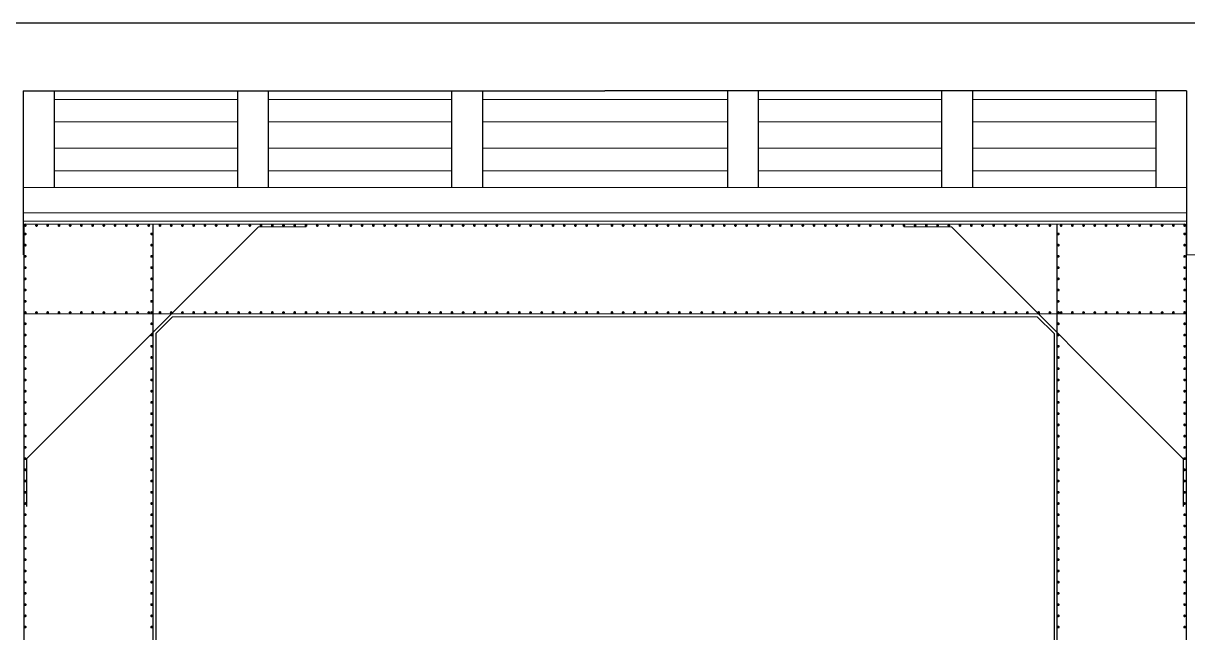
# Model space of a CAD drawing. Header units: millimetres. Extents: x -135144 to 39235, y -14991 to 144825.
# Drawn here: x -28526 to -18156, y 139400 to 144825 of the extents above; entities that cross this region are included whole.
import ezdxf

# ---------------------------------------------------------------- set-up
doc = ezdxf.new("R2010")
doc.units = ezdxf.units.MM
doc.header["$MEASUREMENT"] = 0
doc.layers.add('S TEXT', color=7, linetype='Continuous', lineweight=20)

msp = doc.modelspace()

# ---------------------------------------------------------------- linework, layer by layer
for p, q in [((39234.873, 144825.238), (-33989.082, 144825.238)), ((-28526.36, 144222.849), (-23346.36, 144222.849)), ((-28526.36, 144222.849), (-28526.36, 142762.849)), ((-28251.36, 144222.849), (-28251.36, 143362.849)), ((-26619.36, 144222.849), (-26619.36, 143362.849)), ((-26344.36, 144222.849), (-26344.36, 143362.849)), ((-24712.36, 144222.849), (-24712.36, 143362.849)), ((-24437.36, 144222.849), (-24437.36, 143362.849)), ((-18166.36, 144222.849), (-23346.36, 144222.849)), ((-22255.36, 144222.849), (-22255.36, 143362.849)), ((-21980.36, 144222.849), (-21980.36, 143362.849)), ((-20348.36, 144222.849), (-20348.36, 143362.849)), ((-20073.36, 144222.849), (-20073.36, 143362.849)), ((-18441.36, 144222.849), (-18441.36, 143362.849)), ((-18166.36, 144222.849), (-18166.36, 142762.849)), ((-28521.36, 143025.349), (-28521.36, 134137.849)), ((-28496.36, 140948.204), (-26431.715, 143012.849)), ((-27371.36, 143037.849), (-27371.36, 134137.849)), ((-18196.36, 140948.204), (-20261.004, 143012.849)), ((-19321.36, 143037.849), (-19321.36, 134137.849)), ((-18171.36, 143025.349), (-18171.36, 134137.849)), ((-27346.36, 142062.849), (-27196.36, 142212.849)), ((-19346.36, 142062.849), (-19496.36, 142212.849)), ((-27346.36, 142062.849), (-27346.36, 135362.849)), ((-19346.36, 142062.849), (-19346.36, 135362.849)), ((-28496.36, 140948.204), (-28496.36, 140523.94)), ((-18196.36, 140948.204), (-18196.36, 140523.94))]:
    msp.add_line(p, q)
at = {"const_width": 12.5}
for points in [[(-28515.11, 143025.349, 1), (-28502.61, 143025.349, 1)], [(-28415.11, 143025.349, 1), (-28402.61, 143025.349, 1)], [(-28315.11, 143025.349, 1), (-28302.61, 143025.349, 1)], [(-28215.11, 143025.349, 1), (-28202.61, 143025.349, 1)], [(-28115.11, 143025.349, 1), (-28102.61, 143025.349, 1)], [(-28015.11, 143025.349, 1), (-28002.61, 143025.349, 1)], [(-27915.11, 143025.349, 1), (-27902.61, 143025.349, 1)], [(-27815.11, 143025.349, 1), (-27802.61, 143025.349, 1)], [(-27715.11, 143025.349, 1), (-27702.61, 143025.349, 1)], [(-27615.11, 143025.349, 1), (-27602.61, 143025.349, 1)], [(-27515.11, 143025.349, 1), (-27502.61, 143025.349, 1)], [(-27415.11, 143025.349, 1), (-27402.61, 143025.349, 1)], [(-27315.11, 143025.349, 1), (-27302.61, 143025.349, 1)], [(-27215.11, 143025.349, 1), (-27202.61, 143025.349, 1)], [(-27115.11, 143025.349, 1), (-27102.61, 143025.349, 1)], [(-27015.11, 143025.349, 1), (-27002.61, 143025.349, 1)], [(-26915.11, 143025.349, 1), (-26902.61, 143025.349, 1)], [(-26815.11, 143025.349, 1), (-26802.61, 143025.349, 1)], [(-26715.11, 143025.349, 1), (-26702.61, 143025.349, 1)], [(-26615.11, 143025.349, 1), (-26602.61, 143025.349, 1)], [(-26515.11, 143025.349, 1), (-26502.61, 143025.349, 1)], [(-26415.11, 143025.349, 1), (-26402.61, 143025.349, 1)], [(-26315.11, 143025.349, 1), (-26302.61, 143025.349, 1)], [(-26215.11, 143025.349, 1), (-26202.61, 143025.349, 1)], [(-26115.11, 143025.349, 1), (-26102.61, 143025.349, 1)], [(-26015.11, 143025.349, 1), (-26002.61, 143025.349, 1)], [(-25915.11, 143025.349, 1), (-25902.61, 143025.349, 1)], [(-25815.11, 143025.349, 1), (-25802.61, 143025.349, 1)], [(-25715.11, 143025.349, 1), (-25702.61, 143025.349, 1)], [(-25615.11, 143025.349, 1), (-25602.61, 143025.349, 1)], [(-25515.11, 143025.349, 1), (-25502.61, 143025.349, 1)], [(-25415.11, 143025.349, 1), (-25402.61, 143025.349, 1)], [(-25315.11, 143025.349, 1), (-25302.61, 143025.349, 1)], [(-25215.11, 143025.349, 1), (-25202.61, 143025.349, 1)], [(-25115.11, 143025.349, 1), (-25102.61, 143025.349, 1)], [(-25015.11, 143025.349, 1), (-25002.61, 143025.349, 1)], [(-24915.11, 143025.349, 1), (-24902.61, 143025.349, 1)], [(-24815.11, 143025.349, 1), (-24802.61, 143025.349, 1)], [(-24715.11, 143025.349, 1), (-24702.61, 143025.349, 1)], [(-24615.11, 143025.349, 1), (-24602.61, 143025.349, 1)], [(-24515.11, 143025.349, 1), (-24502.61, 143025.349, 1)], [(-24415.11, 143025.349, 1), (-24402.61, 143025.349, 1)], [(-24315.11, 143025.349, 1), (-24302.61, 143025.349, 1)], [(-24215.11, 143025.349, 1), (-24202.61, 143025.349, 1)], [(-24115.11, 143025.349, 1), (-24102.61, 143025.349, 1)], [(-24015.11, 143025.349, 1), (-24002.61, 143025.349, 1)], [(-23915.11, 143025.349, 1), (-23902.61, 143025.349, 1)], [(-23815.11, 143025.349, 1), (-23802.61, 143025.349, 1)], [(-23715.11, 143025.349, 1), (-23702.61, 143025.349, 1)], [(-23615.11, 143025.349, 1), (-23602.61, 143025.349, 1)], [(-23515.11, 143025.349, 1), (-23502.61, 143025.349, 1)], [(-23415.11, 143025.349, 1), (-23402.61, 143025.349, 1)], [(-23277.61, 143025.349, -1), (-23290.11, 143025.349, -1)], [(-23177.61, 143025.349, -1), (-23190.11, 143025.349, -1)], [(-23077.61, 143025.349, -1), (-23090.11, 143025.349, -1)], [(-22977.61, 143025.349, -1), (-22990.11, 143025.349, -1)], [(-22877.61, 143025.349, -1), (-22890.11, 143025.349, -1)], [(-22777.61, 143025.349, -1), (-22790.11, 143025.349, -1)], [(-22677.61, 143025.349, -1), (-22690.11, 143025.349, -1)], [(-22577.61, 143025.349, -1), (-22590.11, 143025.349, -1)], [(-22477.61, 143025.349, -1), (-22490.11, 143025.349, -1)], [(-22377.61, 143025.349, -1), (-22390.11, 143025.349, -1)], [(-22277.61, 143025.349, -1), (-22290.11, 143025.349, -1)], [(-22177.61, 143025.349, -1), (-22190.11, 143025.349, -1)], [(-22077.61, 143025.349, -1), (-22090.11, 143025.349, -1)], [(-21977.61, 143025.349, -1), (-21990.11, 143025.349, -1)], [(-21877.61, 143025.349, -1), (-21890.11, 143025.349, -1)], [(-21777.61, 143025.349, -1), (-21790.11, 143025.349, -1)], [(-21677.61, 143025.349, -1), (-21690.11, 143025.349, -1)], [(-21577.61, 143025.349, -1), (-21590.11, 143025.349, -1)], [(-21477.61, 143025.349, -1), (-21490.11, 143025.349, -1)], [(-21377.61, 143025.349, -1), (-21390.11, 143025.349, -1)], [(-21277.61, 143025.349, -1), (-21290.11, 143025.349, -1)], [(-21177.61, 143025.349, -1), (-21190.11, 143025.349, -1)], [(-21077.61, 143025.349, -1), (-21090.11, 143025.349, -1)], [(-20977.61, 143025.349, -1), (-20990.11, 143025.349, -1)], [(-20877.61, 143025.349, -1), (-20890.11, 143025.349, -1)], [(-20777.61, 143025.349, -1), (-20790.11, 143025.349, -1)], [(-20677.61, 143025.349, -1), (-20690.11, 143025.349, -1)], [(-20577.61, 143025.349, -1), (-20590.11, 143025.349, -1)], [(-20477.61, 143025.349, -1), (-20490.11, 143025.349, -1)], [(-20377.61, 143025.349, -1), (-20390.11, 143025.349, -1)], [(-20277.61, 143025.349, -1), (-20290.11, 143025.349, -1)], [(-20177.61, 143025.349, -1), (-20190.11, 143025.349, -1)], [(-20077.61, 143025.349, -1), (-20090.11, 143025.349, -1)], [(-19977.61, 143025.349, -1), (-19990.11, 143025.349, -1)], [(-19877.61, 143025.349, -1), (-19890.11, 143025.349, -1)], [(-19777.61, 143025.349, -1), (-19790.11, 143025.349, -1)], [(-19677.61, 143025.349, -1), (-19690.11, 143025.349, -1)], [(-19577.61, 143025.349, -1), (-19590.11, 143025.349, -1)], [(-19477.61, 143025.349, -1), (-19490.11, 143025.349, -1)], [(-19377.61, 143025.349, -1), (-19390.11, 143025.349, -1)], [(-19277.61, 143025.349, -1), (-19290.11, 143025.349, -1)], [(-19177.61, 143025.349, -1), (-19190.11, 143025.349, -1)], [(-19077.61, 143025.349, -1), (-19090.11, 143025.349, -1)], [(-18977.61, 143025.349, -1), (-18990.11, 143025.349, -1)], [(-18877.61, 143025.349, -1), (-18890.11, 143025.349, -1)], [(-18777.61, 143025.349, -1), (-18790.11, 143025.349, -1)], [(-18677.61, 143025.349, -1), (-18690.11, 143025.349, -1)], [(-18577.61, 143025.349, -1), (-18590.11, 143025.349, -1)], [(-18477.61, 143025.349, -1), (-18490.11, 143025.349, -1)], [(-18377.61, 143025.349, -1), (-18390.11, 143025.349, -1)], [(-18277.61, 143025.349, -1), (-18290.11, 143025.349, -1)], [(-18177.61, 143025.349, -1), (-18190.11, 143025.349, -1)], [(-28515.11, 142950.349, 1), (-28502.61, 142950.349, 1)], [(-27390.11, 142950.349, 1), (-27377.61, 142950.349, 1)], [(-19302.61, 142950.349, -1), (-19315.11, 142950.349, -1)], [(-18177.61, 142950.349, -1), (-18190.11, 142950.349, -1)], [(-28515.11, 142850.349, 1), (-28502.61, 142850.349, 1)], [(-27390.11, 142850.349, 1), (-27377.61, 142850.349, 1)], [(-19302.61, 142850.349, -1), (-19315.11, 142850.349, -1)], [(-18177.61, 142850.349, -1), (-18190.11, 142850.349, -1)], [(-28515.11, 142750.349, 1), (-28502.61, 142750.349, 1)], [(-27390.11, 142750.349, 1), (-27377.61, 142750.349, 1)], [(-19302.61, 142750.349, -1), (-19315.11, 142750.349, -1)], [(-18177.61, 142750.349, -1), (-18190.11, 142750.349, -1)], [(-28515.11, 142650.349, 1), (-28502.61, 142650.349, 1)], [(-27390.11, 142650.349, 1), (-27377.61, 142650.349, 1)], [(-19302.61, 142650.349, -1), (-19315.11, 142650.349, -1)], [(-18177.61, 142650.349, -1), (-18190.11, 142650.349, -1)], [(-28515.11, 142550.349, 1), (-28502.61, 142550.349, 1)], [(-27390.11, 142550.349, 1), (-27377.61, 142550.349, 1)], [(-19302.61, 142550.349, -1), (-19315.11, 142550.349, -1)], [(-18177.61, 142550.349, -1), (-18190.11, 142550.349, -1)], [(-28515.11, 142450.349, 1), (-28502.61, 142450.349, 1)], [(-27390.11, 142450.349, 1), (-27377.61, 142450.349, 1)], [(-19302.61, 142450.349, -1), (-19315.11, 142450.349, -1)], [(-18177.61, 142450.349, -1), (-18190.11, 142450.349, -1)], [(-28515.11, 142350.349, 1), (-28502.61, 142350.349, 1)], [(-27390.11, 142350.349, 1), (-27377.61, 142350.349, 1)], [(-19302.61, 142350.349, -1), (-19315.11, 142350.349, -1)], [(-18177.61, 142350.349, -1), (-18190.11, 142350.349, -1)], [(-28515.11, 142250.349, 1), (-28502.61, 142250.349, 1)], [(-28515.11, 142250.349, 1), (-28502.61, 142250.349, 1)], [(-28415.11, 142250.349, 1), (-28402.61, 142250.349, 1)], [(-28315.11, 142250.349, 1), (-28302.61, 142250.349, 1)], [(-28215.11, 142250.349, 1), (-28202.61, 142250.349, 1)], [(-28115.11, 142250.349, 1), (-28102.61, 142250.349, 1)], [(-28015.11, 142250.349, 1), (-28002.61, 142250.349, 1)], [(-27915.11, 142250.349, 1), (-27902.61, 142250.349, 1)], [(-27815.11, 142250.349, 1), (-27802.61, 142250.349, 1)], [(-27715.11, 142250.349, 1), (-27702.61, 142250.349, 1)], [(-27615.11, 142250.349, 1), (-27602.61, 142250.349, 1)], [(-27515.11, 142250.349, 1), (-27502.61, 142250.349, 1)], [(-27415.11, 142250.349, 1), (-27402.61, 142250.349, 1)], [(-27390.11, 142250.349, 1), (-27377.61, 142250.349, 1)], [(-27315.11, 142250.349, 1), (-27302.61, 142250.349, 1)], [(-27215.11, 142250.349, 1), (-27202.61, 142250.349, 1)], [(-27115.11, 142250.349, 1), (-27102.61, 142250.349, 1)], [(-27015.11, 142250.349, 1), (-27002.61, 142250.349, 1)], [(-26915.11, 142250.349, 1), (-26902.61, 142250.349, 1)], [(-26815.11, 142250.349, 1), (-26802.61, 142250.349, 1)], [(-26715.11, 142250.349, 1), (-26702.61, 142250.349, 1)], [(-26615.11, 142250.349, 1), (-26602.61, 142250.349, 1)], [(-26515.11, 142250.349, 1), (-26502.61, 142250.349, 1)], [(-26415.11, 142250.349, 1), (-26402.61, 142250.349, 1)], [(-26315.11, 142250.349, 1), (-26302.61, 142250.349, 1)], [(-26215.11, 142250.349, 1), (-26202.61, 142250.349, 1)], [(-26115.11, 142250.349, 1), (-26102.61, 142250.349, 1)], [(-26015.11, 142250.349, 1), (-26002.61, 142250.349, 1)], [(-25915.11, 142250.349, 1), (-25902.61, 142250.349, 1)], [(-25815.11, 142250.349, 1), (-25802.61, 142250.349, 1)], [(-25715.11, 142250.349, 1), (-25702.61, 142250.349, 1)], [(-25615.11, 142250.349, 1), (-25602.61, 142250.349, 1)], [(-25515.11, 142250.349, 1), (-25502.61, 142250.349, 1)], [(-25415.11, 142250.349, 1), (-25402.61, 142250.349, 1)], [(-25315.11, 142250.349, 1), (-25302.61, 142250.349, 1)], [(-25215.11, 142250.349, 1), (-25202.61, 142250.349, 1)], [(-25115.11, 142250.349, 1), (-25102.61, 142250.349, 1)], [(-25015.11, 142250.349, 1), (-25002.61, 142250.349, 1)], [(-24915.11, 142250.349, 1), (-24902.61, 142250.349, 1)], [(-24815.11, 142250.349, 1), (-24802.61, 142250.349, 1)], [(-24715.11, 142250.349, 1), (-24702.61, 142250.349, 1)], [(-24615.11, 142250.349, 1), (-24602.61, 142250.349, 1)], [(-24515.11, 142250.349, 1), (-24502.61, 142250.349, 1)], [(-24415.11, 142250.349, 1), (-24402.61, 142250.349, 1)], [(-24315.11, 142250.349, 1), (-24302.61, 142250.349, 1)], [(-24215.11, 142250.349, 1), (-24202.61, 142250.349, 1)], [(-24115.11, 142250.349, 1), (-24102.61, 142250.349, 1)], [(-24015.11, 142250.349, 1), (-24002.61, 142250.349, 1)], [(-23915.11, 142250.349, 1), (-23902.61, 142250.349, 1)], [(-23815.11, 142250.349, 1), (-23802.61, 142250.349, 1)], [(-23715.11, 142250.349, 1), (-23702.61, 142250.349, 1)], [(-23615.11, 142250.349, 1), (-23602.61, 142250.349, 1)], [(-23515.11, 142250.349, 1), (-23502.61, 142250.349, 1)], [(-23415.11, 142250.349, 1), (-23402.61, 142250.349, 1)], [(-23277.61, 142250.349, -1), (-23290.11, 142250.349, -1)], [(-23177.61, 142250.349, -1), (-23190.11, 142250.349, -1)], [(-23077.61, 142250.349, -1), (-23090.11, 142250.349, -1)], [(-22977.61, 142250.349, -1), (-22990.11, 142250.349, -1)], [(-22877.61, 142250.349, -1), (-22890.11, 142250.349, -1)], [(-22777.61, 142250.349, -1), (-22790.11, 142250.349, -1)], [(-22677.61, 142250.349, -1), (-22690.11, 142250.349, -1)], [(-22577.61, 142250.349, -1), (-22590.11, 142250.349, -1)], [(-22477.61, 142250.349, -1), (-22490.11, 142250.349, -1)], [(-22377.61, 142250.349, -1), (-22390.11, 142250.349, -1)], [(-22277.61, 142250.349, -1), (-22290.11, 142250.349, -1)], [(-22177.61, 142250.349, -1), (-22190.11, 142250.349, -1)], [(-22077.61, 142250.349, -1), (-22090.11, 142250.349, -1)], [(-21977.61, 142250.349, -1), (-21990.11, 142250.349, -1)], [(-21877.61, 142250.349, -1), (-21890.11, 142250.349, -1)], [(-21777.61, 142250.349, -1), (-21790.11, 142250.349, -1)], [(-21677.61, 142250.349, -1), (-21690.11, 142250.349, -1)], [(-21577.61, 142250.349, -1), (-21590.11, 142250.349, -1)], [(-21477.61, 142250.349, -1), (-21490.11, 142250.349, -1)], [(-21377.61, 142250.349, -1), (-21390.11, 142250.349, -1)], [(-21277.61, 142250.349, -1), (-21290.11, 142250.349, -1)], [(-21177.61, 142250.349, -1), (-21190.11, 142250.349, -1)], [(-21077.61, 142250.349, -1), (-21090.11, 142250.349, -1)], [(-20977.61, 142250.349, -1), (-20990.11, 142250.349, -1)], [(-20877.61, 142250.349, -1), (-20890.11, 142250.349, -1)], [(-20777.61, 142250.349, -1), (-20790.11, 142250.349, -1)], [(-20677.61, 142250.349, -1), (-20690.11, 142250.349, -1)], [(-20577.61, 142250.349, -1), (-20590.11, 142250.349, -1)], [(-20477.61, 142250.349, -1), (-20490.11, 142250.349, -1)], [(-20377.61, 142250.349, -1), (-20390.11, 142250.349, -1)], [(-20277.61, 142250.349, -1), (-20290.11, 142250.349, -1)], [(-20177.61, 142250.349, -1), (-20190.11, 142250.349, -1)], [(-20077.61, 142250.349, -1), (-20090.11, 142250.349, -1)], [(-19977.61, 142250.349, -1), (-19990.11, 142250.349, -1)], [(-19877.61, 142250.349, -1), (-19890.11, 142250.349, -1)], [(-19777.61, 142250.349, -1), (-19790.11, 142250.349, -1)], [(-19677.61, 142250.349, -1), (-19690.11, 142250.349, -1)], [(-19577.61, 142250.349, -1), (-19590.11, 142250.349, -1)], [(-19477.61, 142250.349, -1), (-19490.11, 142250.349, -1)], [(-19377.61, 142250.349, -1), (-19390.11, 142250.349, -1)], [(-19302.61, 142250.349, -1), (-19315.11, 142250.349, -1)], [(-19277.61, 142250.349, -1), (-19290.11, 142250.349, -1)], [(-19177.61, 142250.349, -1), (-19190.11, 142250.349, -1)], [(-19077.61, 142250.349, -1), (-19090.11, 142250.349, -1)], [(-18977.61, 142250.349, -1), (-18990.11, 142250.349, -1)], [(-18877.61, 142250.349, -1), (-18890.11, 142250.349, -1)], [(-18777.61, 142250.349, -1), (-18790.11, 142250.349, -1)], [(-18677.61, 142250.349, -1), (-18690.11, 142250.349, -1)], [(-18577.61, 142250.349, -1), (-18590.11, 142250.349, -1)], [(-18477.61, 142250.349, -1), (-18490.11, 142250.349, -1)], [(-18377.61, 142250.349, -1), (-18390.11, 142250.349, -1)], [(-18277.61, 142250.349, -1), (-18290.11, 142250.349, -1)], [(-18177.61, 142250.349, -1), (-18190.11, 142250.349, -1)], [(-18177.61, 142250.349, -1), (-18190.11, 142250.349, -1)], [(-28515.11, 142150.349, 1), (-28502.61, 142150.349, 1)], [(-27390.11, 142150.349, 1), (-27377.61, 142150.349, 1)], [(-19302.61, 142150.349, -1), (-19315.11, 142150.349, -1)], [(-18177.61, 142150.349, -1), (-18190.11, 142150.349, -1)], [(-28515.11, 142050.349, 1), (-28502.61, 142050.349, 1)], [(-27390.11, 142050.349, 1), (-27377.61, 142050.349, 1)], [(-19302.61, 142050.349, -1), (-19315.11, 142050.349, -1)], [(-18177.61, 142050.349, -1), (-18190.11, 142050.349, -1)], [(-28515.11, 141950.349, 1), (-28502.61, 141950.349, 1)], [(-28515.11, 141850.349, 1), (-28502.61, 141850.349, 1)], [(-27390.11, 141950.349, 1), (-27377.61, 141950.349, 1)], [(-27390.11, 141850.349, 1), (-27377.61, 141850.349, 1)], [(-19302.61, 141950.349, -1), (-19315.11, 141950.349, -1)], [(-19302.61, 141850.349, -1), (-19315.11, 141850.349, -1)], [(-18177.61, 141950.349, -1), (-18190.11, 141950.349, -1)], [(-18177.61, 141850.349, -1), (-18190.11, 141850.349, -1)], [(-28515.11, 141750.349, 1), (-28502.61, 141750.349, 1)], [(-27390.11, 141750.349, 1), (-27377.61, 141750.349, 1)], [(-19302.61, 141750.349, -1), (-19315.11, 141750.349, -1)], [(-18177.61, 141750.349, -1), (-18190.11, 141750.349, -1)], [(-28515.11, 141650.349, 1), (-28502.61, 141650.349, 1)], [(-27390.11, 141650.349, 1), (-27377.61, 141650.349, 1)], [(-19302.61, 141650.349, -1), (-19315.11, 141650.349, -1)], [(-18177.61, 141650.349, -1), (-18190.11, 141650.349, -1)], [(-28515.11, 141550.349, 1), (-28502.61, 141550.349, 1)], [(-27390.11, 141550.349, 1), (-27377.61, 141550.349, 1)], [(-19302.61, 141550.349, -1), (-19315.11, 141550.349, -1)], [(-18177.61, 141550.349, -1), (-18190.11, 141550.349, -1)], [(-28515.11, 141450.349, 1), (-28502.61, 141450.349, 1)], [(-27390.11, 141450.349, 1), (-27377.61, 141450.349, 1)], [(-19302.61, 141450.349, -1), (-19315.11, 141450.349, -1)], [(-18177.61, 141450.349, -1), (-18190.11, 141450.349, -1)], [(-28515.11, 141350.349, 1), (-28502.61, 141350.349, 1)], [(-27390.11, 141350.349, 1), (-27377.61, 141350.349, 1)], [(-19302.61, 141350.349, -1), (-19315.11, 141350.349, -1)], [(-18177.61, 141350.349, -1), (-18190.11, 141350.349, -1)], [(-28515.11, 141250.349, 1), (-28502.61, 141250.349, 1)], [(-27390.11, 141250.349, 1), (-27377.61, 141250.349, 1)], [(-19302.61, 141250.349, -1), (-19315.11, 141250.349, -1)], [(-18177.61, 141250.349, -1), (-18190.11, 141250.349, -1)], [(-28515.11, 141150.349, 1), (-28502.61, 141150.349, 1)], [(-27390.11, 141150.349, 1), (-27377.61, 141150.349, 1)], [(-19302.61, 141150.349, -1), (-19315.11, 141150.349, -1)], [(-18177.61, 141150.349, -1), (-18190.11, 141150.349, -1)], [(-28515.11, 141050.349, 1), (-28502.61, 141050.349, 1)], [(-27390.11, 141050.349, 1), (-27377.61, 141050.349, 1)], [(-19302.61, 141050.349, -1), (-19315.11, 141050.349, -1)], [(-18177.61, 141050.349, -1), (-18190.11, 141050.349, -1)], [(-28515.11, 140950.349, 1), (-28502.61, 140950.349, 1)], [(-27390.11, 140950.349, 1), (-27377.61, 140950.349, 1)], [(-19302.61, 140950.349, -1), (-19315.11, 140950.349, -1)], [(-18177.61, 140950.349, -1), (-18190.11, 140950.349, -1)], [(-28515.11, 140850.349, 1), (-28502.61, 140850.349, 1)], [(-27390.11, 140850.349, 1), (-27377.61, 140850.349, 1)], [(-19302.61, 140850.349, -1), (-19315.11, 140850.349, -1)], [(-18177.61, 140850.349, -1), (-18190.11, 140850.349, -1)], [(-28515.11, 140750.349, 1), (-28502.61, 140750.349, 1)], [(-27390.11, 140750.349, 1), (-27377.61, 140750.349, 1)], [(-19302.61, 140750.349, -1), (-19315.11, 140750.349, -1)], [(-18177.61, 140750.349, -1), (-18190.11, 140750.349, -1)], [(-28515.11, 140650.349, 1), (-28502.61, 140650.349, 1)], [(-27390.11, 140650.349, 1), (-27377.61, 140650.349, 1)], [(-19302.61, 140650.349, -1), (-19315.11, 140650.349, -1)], [(-18177.61, 140650.349, -1), (-18190.11, 140650.349, -1)], [(-28515.11, 140550.349, 1), (-28502.61, 140550.349, 1)], [(-27390.11, 140550.349, 1), (-27377.61, 140550.349, 1)], [(-19302.61, 140550.349, -1), (-19315.11, 140550.349, -1)], [(-18177.61, 140550.349, -1), (-18190.11, 140550.349, -1)], [(-28515.11, 140450.349, 1), (-28502.61, 140450.349, 1)], [(-27390.11, 140450.349, 1), (-27377.61, 140450.349, 1)], [(-19302.61, 140450.349, -1), (-19315.11, 140450.349, -1)], [(-18177.61, 140450.349, -1), (-18190.11, 140450.349, -1)], [(-28515.11, 140350.349, 1), (-28502.61, 140350.349, 1)], [(-27390.11, 140350.349, 1), (-27377.61, 140350.349, 1)], [(-19302.61, 140350.349, -1), (-19315.11, 140350.349, -1)], [(-18177.61, 140350.349, -1), (-18190.11, 140350.349, -1)], [(-28515.11, 140250.349, 1), (-28502.61, 140250.349, 1)], [(-27390.11, 140250.349, 1), (-27377.61, 140250.349, 1)], [(-19302.61, 140250.349, -1), (-19315.11, 140250.349, -1)], [(-18177.61, 140250.349, -1), (-18190.11, 140250.349, -1)], [(-28515.11, 140150.349, 1), (-28502.61, 140150.349, 1)], [(-27390.11, 140150.349, 1), (-27377.61, 140150.349, 1)], [(-19302.61, 140150.349, -1), (-19315.11, 140150.349, -1)], [(-18177.61, 140150.349, -1), (-18190.11, 140150.349, -1)], [(-28515.11, 140050.349, 1), (-28502.61, 140050.349, 1)], [(-27390.11, 140050.349, 1), (-27377.61, 140050.349, 1)], [(-19302.61, 140050.349, -1), (-19315.11, 140050.349, -1)], [(-18177.61, 140050.349, -1), (-18190.11, 140050.349, -1)], [(-28515.11, 139950.349, 1), (-28502.61, 139950.349, 1)], [(-27390.11, 139950.349, 1), (-27377.61, 139950.349, 1)], [(-19302.61, 139950.349, -1), (-19315.11, 139950.349, -1)], [(-18177.61, 139950.349, -1), (-18190.11, 139950.349, -1)], [(-28515.11, 139850.349, 1), (-28502.61, 139850.349, 1)], [(-27390.11, 139850.349, 1), (-27377.61, 139850.349, 1)], [(-19302.61, 139850.349, -1), (-19315.11, 139850.349, -1)], [(-18177.61, 139850.349, -1), (-18190.11, 139850.349, -1)], [(-28515.11, 139750.349, 1), (-28502.61, 139750.349, 1)], [(-27390.11, 139750.349, 1), (-27377.61, 139750.349, 1)], [(-19302.61, 139750.349, -1), (-19315.11, 139750.349, -1)], [(-18177.61, 139750.349, -1), (-18190.11, 139750.349, -1)], [(-28515.11, 139650.349, 1), (-28502.61, 139650.349, 1)], [(-27390.11, 139650.349, 1), (-27377.61, 139650.349, 1)], [(-19302.61, 139650.349, -1), (-19315.11, 139650.349, -1)], [(-18177.61, 139650.349, -1), (-18190.11, 139650.349, -1)], [(-28515.11, 139550.349, 1), (-28502.61, 139550.349, 1)], [(-27390.11, 139550.349, 1), (-27377.61, 139550.349, 1)], [(-19302.61, 139550.349, -1), (-19315.11, 139550.349, -1)], [(-18177.61, 139550.349, -1), (-18190.11, 139550.349, -1)], [(-28515.11, 139450.349, 1), (-28502.61, 139450.349, 1)], [(-27390.11, 139450.349, 1), (-27377.61, 139450.349, 1)], [(-19302.61, 139450.349, -1), (-19315.11, 139450.349, -1)], [(-18177.61, 139450.349, -1), (-18190.11, 139450.349, -1)]]:
    msp.add_lwpolyline(points, format="xyb", close=True, dxfattribs=at)
for centre, start, end in [((-28508.86, 143025.349), 90, 179.9999994), ((-18183.86, 143025.349), 359.9999994, 89.9999988)]:
    msp.add_arc(centre, 12.5, start, end)
at = {"layer": 'S TEXT'}
for p, q in [((-28251.36, 144147.849), (-26619.36, 144147.849)), ((-26344.36, 144147.849), (-24712.36, 144147.849)), ((-24437.36, 144147.849), (-23346.36, 144147.849)), ((-22255.36, 144147.849), (-23346.36, 144147.849)), ((-20348.36, 144147.849), (-21980.36, 144147.849)), ((-18441.36, 144147.849), (-20073.36, 144147.849)), ((-28251.36, 143947.849), (-26619.36, 143947.849)), ((-26344.36, 143947.849), (-24712.36, 143947.849)), ((-24437.36, 143947.849), (-23346.36, 143947.849)), ((-22255.36, 143947.849), (-23346.36, 143947.849)), ((-20348.36, 143947.849), (-21980.36, 143947.849)), ((-18441.36, 143947.849), (-20073.36, 143947.849)), ((-28251.36, 143712.849), (-26619.36, 143712.849)), ((-26344.36, 143712.849), (-24712.36, 143712.849)), ((-24437.36, 143712.849), (-23346.36, 143712.849)), ((-22255.36, 143712.849), (-23346.36, 143712.849)), ((-20348.36, 143712.849), (-21980.36, 143712.849)), ((-18441.36, 143712.849), (-20073.36, 143712.849)), ((-28251.36, 143512.849), (-26619.36, 143512.849)), ((-26344.36, 143512.849), (-24712.36, 143512.849)), ((-24437.36, 143512.849), (-23346.36, 143512.849)), ((-22255.36, 143512.849), (-23346.36, 143512.849)), ((-20348.36, 143512.849), (-21980.36, 143512.849)), ((-18441.36, 143512.849), (-20073.36, 143512.849)), ((-28526.36, 143362.849), (-23346.36, 143362.849)), ((-18166.36, 143362.849), (-23346.36, 143362.849)), ((-28526.36, 143137.849), (-23346.36, 143137.849)), ((-18166.36, 143137.849), (-23346.36, 143137.849)), ((-28526.36, 143062.849), (-23346.36, 143062.849)), ((-28508.86, 143037.849), (-23346.36, 143037.849)), ((-26431.715, 143012.849), (-26007.451, 143012.849)), ((-18166.36, 143062.849), (-23346.36, 143062.849)), ((-18183.86, 143037.849), (-23346.36, 143037.849)), ((-20261.004, 143012.849), (-20685.269, 143012.849)), ((-16846.36, 142762.849), (-18166.36, 142762.849)), ((-28521.36, 142237.849), (-23346.36, 142237.849)), ((-27196.36, 142212.849), (-23346.36, 142212.849)), ((-18171.36, 142237.849), (-23346.36, 142237.849)), ((-19496.36, 142212.849), (-23346.36, 142212.849))]:
    msp.add_line(p, q, dxfattribs=at)

doc.saveas('drawing.dxf')
